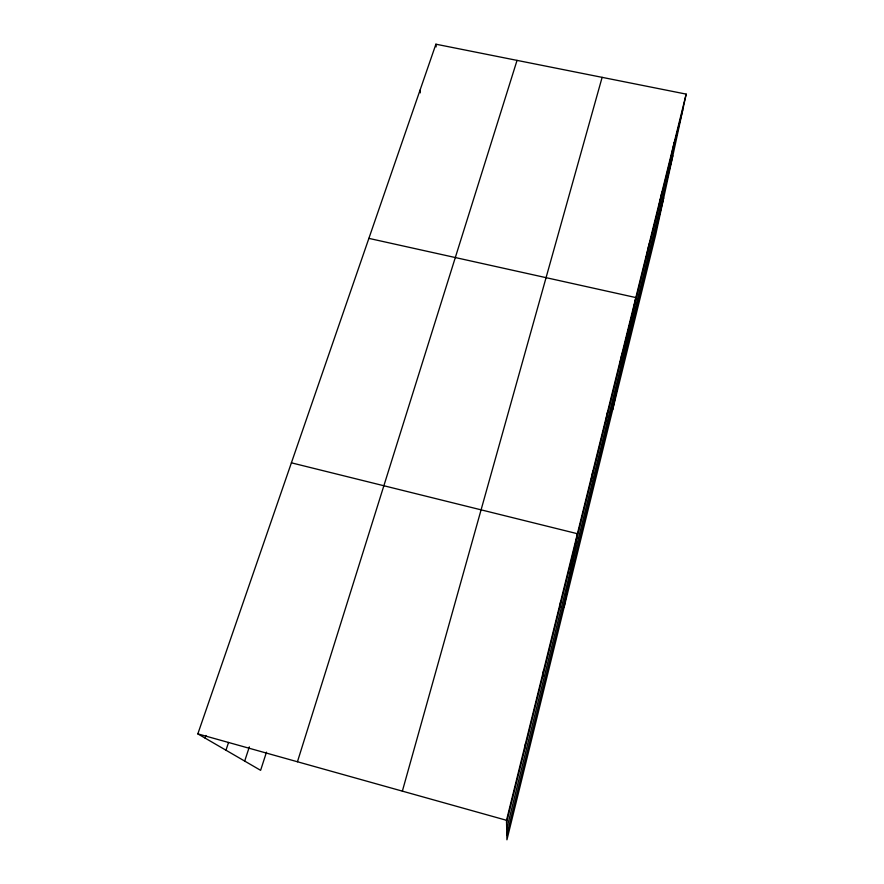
<?xml version="1.0" encoding="UTF-8"?>
<svg xmlns="http://www.w3.org/2000/svg" width="884" height="884" viewBox="0 0 884 884"><rect width="100%" height="100%" fill="white"/><g stroke="black" fill="none" stroke-linecap="round" stroke-linejoin="round"><path stroke-width="1.33" d="M525.008 747.919L525.405 743.908M542.688 676.437L543.494 670.823M559.627 607.894L560.81 600.822M564.069 607.407L577.407 533.715L291.4 462.829M591.053 480.808L592.877 471.194M605.639 421.79L607.75 411.082M619.684 364.97L622.06 353.246M612.689 409.712L635.839 297.565L368.882 238.382M646.27 257.421L649.11 243.918M658.867 206.491L661.906 192.193M671.022 157.308L674.249 142.291M686.172 94.113L655.718 234.702L506.93 839.8L506.51 820.297L686.172 94.113L435.911 44.2L197.828 733.875L260.614 770.329L266.482 752.162M506.554 822.562L682.768 109.804M506.698 829.07L672.812 155.805M506.819 834.872L663.674 198.005M402.364 791.136L602.126 77.35M297.444 761.765L517.041 60.388M244.68 761.08L249.343 746.881M225.961 750.207L228.569 742.438M205.077 738.074L205.972 735.466M197.828 733.875L506.51 820.297M420.011 90.245L420.287 92.853M435.911 44.2L436.132 46.907"/></g></svg>
